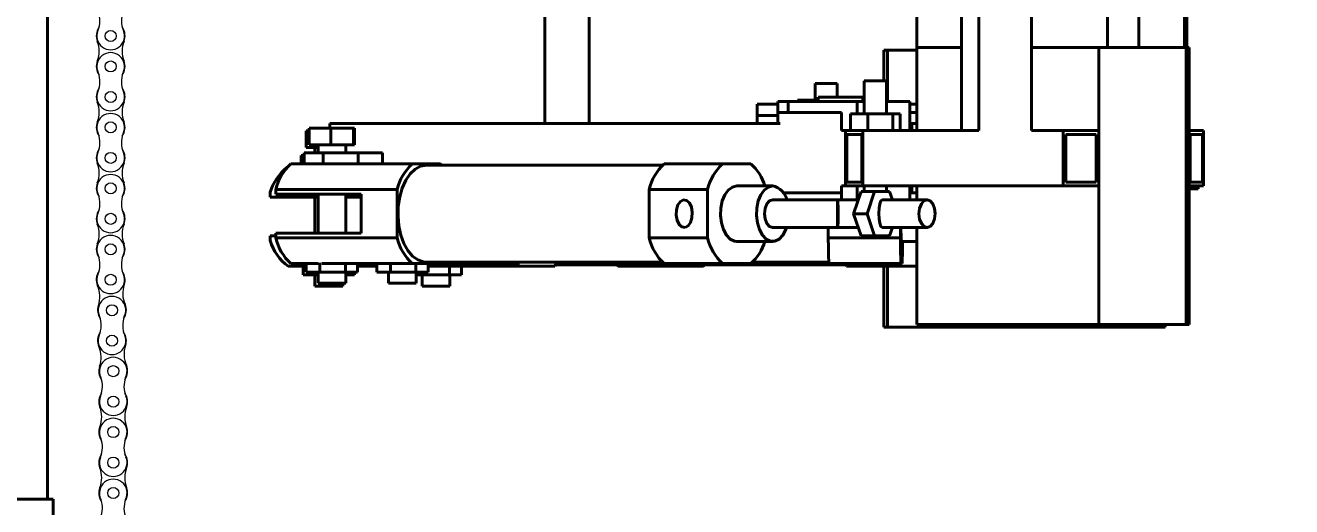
# Model space of a CAD drawing. Header units: millimetres. Extents: x -535 to 3636, y 24 to 870.
# Drawn here: x 264.8 to 471.7, y 478.8 to 557.5 of the extents above; entities that cross this region are included whole.
import ezdxf

# ---------------------------------------------------------------- set-up
doc = ezdxf.new("R2010")
doc.units = ezdxf.units.MM
doc.header["$PDMODE"] = 1
doc.header["$PDSIZE"] = -1
doc.styles.get("Standard").update_dxf_attribs({"font": 'times_0.ttf'})
doc.dimstyles.new('ISO-25', dxfattribs={"dimtxt": 2.5, "dimasz": 2.5, "dimexe": 1.25, "dimexo": 0.625, "dimtad": 1, "dimtxsty": 'Standard', "dimcen": 2.5, "dimadec": 0, "dimazin": 0, "dimtfac": 1, "dimtmove": 0, "dimatfit": 3, "dimfxl": 1, "dimarcsym": 0})

# ---------------------------------------------------------------- blocks, each defined once
blk = doc.blocks.new('*D79')
at = {"color": 0, "lineweight": -2}
for p, q in [((353.29, 710.44), (554.37, 710.44)), ((553.37, 707.14), (553.37, 439.32)), ((553.37, 164.91), (553.37, 432.72)), ((332.65, 161.6), (554.37, 161.6))]:
    blk.add_line(p, q, dxfattribs=at)
at = {"color": 0, "lineweight": 15}
for points in [[(552.82, 707.14), (553.92, 707.14), (553.37, 710.44)], [(552.82, 164.91), (553.92, 164.91), (553.37, 161.6)]]:
    blk.add_solid(points, dxfattribs=at)
at = {"layer": 'Defpoints', "color": 0, "lineweight": 15}
for p in [(352.29, 710.44), (331.65, 161.6), (553.37, 161.6)]:
    blk.add_point(p, dxfattribs=at)
at = {"color": 0, "lineweight": 15, "insert": (553.37, 436.02), "char_height": 3.5, "attachment_point": 5}
blk.add_mtext('640', dxfattribs=at)

msp = doc.modelspace()

# ---------------------------------------------------------------- linework, layer by layer
at = {"color": 7, "linetype": 'Continuous', "lineweight": 40}
for p, q in [((417.7512, 540.2795), (417.7512, 667.1615)), ((420.5667, 540.2795), (420.5667, 667.1615)), ((429.1813, 540.2795), (429.1813, 667.1615)), ((441.5552, 653.567), (441.5552, 553.874)), ((446.7037, 653.567), (446.7037, 553.874)), ((454.1623, 653.567), (454.1623, 553.874)), ((410.4376, 599.4754), (410.4376, 553.874)), ((268.3923, 479.9657), (268.3923, 586.7274)), ((454.5477, 553.874), (454.5477, 572.2864)), ((349.6481, 567.4685), (349.6481, 541.4124)), ((356.8985, 541.4124), (356.8985, 567.4685)), ((405.6309, 553.4208), (405.0135, 553.4208)), ((405.0135, 548.4362), (405.0135, 553.4208)), ((405.6309, 545.0376), (405.6309, 553.4208)), ((405.6309, 553.4208), (410.4376, 553.4208)), ((410.4309, 540.2795), (410.4309, 553.874)), ((410.4309, 553.874), (417.7512, 553.874)), ((429.1813, 553.874), (440.1491, 553.874)), ((440.1491, 508.559), (440.1491, 553.874)), ((440.1491, 553.874), (454.4192, 553.874)), ((454.4192, 508.559), (454.4192, 553.874)), ((454.9413, 553.874), (454.4192, 553.874)), ((454.9413, 508.559), (454.9413, 553.874)), ((401.8402, 548.4362), (401.8402, 542.9984)), ((401.8402, 548.4362), (402.592, 548.4362)), ((402.592, 548.4362), (405.4654, 548.4362)), ((405.4654, 542.9984), (405.4654, 548.4362)), ((393.7928, 547.983), (393.7928, 545.2641)), ((393.7928, 547.983), (396.8699, 547.983)), ((396.8699, 547.983), (397.418, 547.983)), ((397.418, 545.7173), (397.418, 547.983)), ((384.3191, 544.5844), (384.3191, 542.7718)), ((384.3191, 544.5844), (387.724, 544.5844)), ((387.724, 545.0376), (387.724, 543.225)), ((387.724, 545.0376), (389.383, 545.0376)), ((389.383, 545.0376), (389.383, 543.225)), ((389.383, 545.0376), (400.6901, 545.0376)), ((390.9285, 545.2641), (390.9285, 545.0376)), ((394.3334, 545.2641), (390.9285, 545.2641)), ((394.3334, 545.7173), (394.3334, 545.0376)), ((401.5838, 545.7173), (394.3334, 545.7173)), ((400.6901, 545.0376), (400.6901, 542.9984)), ((400.6901, 545.0376), (401.8402, 545.0376)), ((401.5838, 545.0376), (401.5838, 545.7173)), ((405.4654, 545.0376), (409.3047, 545.0376)), ((409.3047, 545.0376), (409.3047, 540.2795)), ((409.3047, 544.5844), (410.4309, 544.5844)), ((384.3191, 542.7718), (384.3191, 541.4124)), ((387.724, 542.7718), (384.3191, 542.7718)), ((387.724, 543.225), (387.724, 541.4124)), ((389.383, 543.225), (387.724, 543.225)), ((398.1297, 543.225), (389.383, 543.225)), ((398.1297, 540.2795), (398.1297, 543.225)), ((399.5762, 542.9984), (399.5762, 540.2795)), ((399.5762, 542.9984), (402.4382, 542.9984)), ((402.4382, 542.9984), (402.4382, 540.2795)), ((402.4382, 542.9984), (406.5147, 542.9984)), ((406.5147, 542.9984), (406.5147, 540.2795)), ((406.5147, 542.9984), (407.7293, 542.9984)), ((407.7293, 542.9984), (407.7293, 540.2795)), ((410.4309, 543.225), (409.3047, 543.225)), ((310.6452, 540.2235), (310.6452, 537.5046)), ((310.6452, 540.2235), (311.1423, 540.2235)), ((311.1423, 540.6767), (311.1423, 537.9578)), ((311.1423, 540.6767), (314.6682, 540.6767)), ((314.5222, 540.6767), (314.5222, 541.4124)), ((388.0763, 541.4124), (314.5222, 541.4124)), ((314.6682, 540.6767), (314.6682, 537.9578)), ((314.6682, 540.6767), (318.3852, 540.6767)), ((318.3852, 540.6767), (318.3852, 537.9578)), ((318.3852, 540.6767), (318.5761, 540.6767)), ((318.5761, 540.6767), (318.5761, 537.9578)), ((398.1297, 540.2795), (398.7992, 540.2795)), ((398.7992, 531.2165), (398.7992, 540.2795)), ((398.7992, 540.2795), (399.5762, 540.2795)), ((399.5762, 540.2795), (400.457, 540.2795)), ((400.457, 540.2795), (401.6147, 540.2795)), ((401.6147, 540.2795), (401.6147, 531.2165)), ((420.5667, 540.2795), (401.6147, 540.2795)), ((409.3047, 541.4124), (410.4309, 541.4124)), ((409.6025, 540.2795), (409.6025, 541.4124)), ((409.6126, 540.2795), (409.6126, 541.4124)), ((434.35, 540.2795), (429.1813, 540.2795)), ((434.35, 540.2795), (434.35, 531.2165)), ((440.1491, 540.2795), (434.35, 540.2795)), ((440.1491, 531.2165), (440.1491, 540.2795)), ((454.9413, 531.2165), (454.9413, 540.2795)), ((454.9413, 540.2795), (457.2514, 540.2795)), ((457.2514, 540.2795), (457.2514, 531.2165)), ((311.1423, 537.9578), (314.6682, 537.9578)), ((312.5935, 537.9578), (312.5935, 536.6543)), ((314.6682, 537.9578), (318.3852, 537.9578)), ((317.125, 536.6543), (317.125, 537.9578)), ((318.3852, 537.9578), (318.5761, 537.9578)), ((398.9963, 539.6451), (401.4176, 539.6451)), ((398.9963, 531.8509), (398.9963, 539.6451)), ((401.4176, 539.6451), (401.4176, 531.8509)), ((434.756, 531.8509), (434.756, 539.6451)), ((434.756, 539.6451), (439.7432, 539.6451)), ((439.7432, 539.6451), (439.7432, 531.8509)), ((457.0897, 539.6451), (455.103, 539.6451)), ((455.103, 539.6451), (455.103, 531.8509)), ((457.0897, 531.8509), (457.0897, 539.6451)), ((309.8306, 536.2011), (309.8306, 534.8417)), ((310.3277, 536.2011), (309.8306, 536.2011)), ((310.3277, 536.6543), (310.3277, 534.8417)), ((313.4194, 536.6543), (310.3277, 536.6543)), ((310.6452, 537.5046), (312.5935, 537.5046)), ((312.0964, 537.5046), (312.0964, 536.6543)), ((313.4194, 534.8417), (313.4194, 536.6543)), ((319.1559, 536.6543), (313.4194, 536.6543)), ((319.1559, 534.8417), (319.1559, 536.6543)), ((323.1155, 536.6543), (319.1559, 536.6543)), ((323.1155, 536.6543), (323.1155, 534.8417)), ((310.7473, 534.8417), (308.138, 534.8417)), ((310.7473, 534.8417), (313.4194, 534.8417)), ((313.4194, 534.8417), (314.3476, 534.8417)), ((327.9807, 534.8417), (314.3476, 534.8417)), ((332.6042, 534.8417), (327.9807, 534.8417)), ((368.8802, 534.6151), (330.2925, 534.6151)), ((332.86, 534.6151), (332.6042, 534.8417)), ((378.6899, 534.8417), (369.136, 534.8417)), ((383.3134, 534.8417), (378.6899, 534.8417)), ((401.4176, 531.8509), (398.9963, 531.8509)), ((439.7432, 531.8509), (434.756, 531.8509)), ((455.103, 531.8509), (457.0897, 531.8509)), ((304.7759, 530.1823), (304.7759, 529.4039)), ((325.5192, 530.6355), (305.6765, 530.6355)), ((305.6765, 529.8571), (305.6765, 530.6355)), ((319.6399, 529.8571), (305.6765, 529.8571)), ((312.5935, 529.8571), (312.5935, 523.513)), ((317.125, 523.513), (317.125, 529.8571)), ((319.6399, 523.513), (319.6399, 529.8571)), ((325.5192, 522.7345), (325.5192, 530.6355)), ((376.2284, 530.6355), (366.6745, 530.6355)), ((366.6745, 522.7345), (366.6745, 530.6355)), ((376.2284, 522.7345), (376.2284, 530.6355)), ((386.881, 531.2165), (381.0016, 531.2165)), ((398.1297, 530.0836), (388.635, 530.0836)), ((398.1297, 528.9507), (398.1297, 531.2165)), ((398.1297, 531.2165), (398.7992, 531.2165)), ((401.6147, 531.2165), (398.7992, 531.2165)), ((401.3256, 530.3102), (400.1008, 526.685)), ((400.6901, 528.9507), (400.6901, 531.2165)), ((403.5303, 530.3102), (401.3256, 530.3102)), ((434.35, 531.2165), (401.6147, 531.2165)), ((401.8402, 531.2165), (401.8402, 530.3102)), ((403.5303, 530.3102), (402.3055, 526.685)), ((404.0535, 530.3102), (403.5303, 530.3102)), ((404.0535, 530.3102), (405.4654, 530.3102)), ((405.4654, 530.3102), (405.4654, 531.2165)), ((405.9799, 530.3102), (405.4654, 530.3102)), ((406.4392, 528.9507), (405.9799, 530.3102)), ((409.3047, 528.9507), (409.3047, 531.2165)), ((410.4309, 530.0836), (409.3047, 530.0836)), ((409.6126, 530.0836), (409.6126, 531.2165)), ((410.4309, 528.9507), (410.4309, 531.2165)), ((440.1491, 531.2165), (434.35, 531.2165)), ((454.9413, 531.2165), (457.2514, 531.2165)), ((456.416, 530.7633), (454.9413, 530.7633)), ((456.416, 531.2165), (456.416, 530.7633)), ((312.5935, 529.4039), (304.7759, 529.4039)), ((312.0964, 529.4039), (312.0964, 523.513)), ((317.125, 529.6305), (319.6399, 529.6305)), ((319.6399, 529.4039), (317.125, 529.4039)), ((400.8663, 528.9507), (386.881, 528.9507)), ((412.1043, 528.9507), (404.7551, 528.9507)), ((402.3055, 526.685), (400.1008, 526.685)), ((400.1008, 526.685), (401.3256, 523.0598)), ((402.3055, 526.685), (403.5303, 523.0598)), ((305.6765, 522.7345), (305.6765, 523.513)), ((305.6765, 523.513), (319.6399, 523.513)), ((386.881, 524.4192), (400.8663, 524.4192)), ((395.9576, 522.7345), (395.9576, 524.4192)), ((404.7551, 524.4192), (412.1043, 524.4192)), ((405.9799, 523.0598), (406.4392, 524.4192)), ((407.7364, 522.7345), (407.7364, 524.4192)), ((410.4309, 508.559), (410.4309, 524.4192)), ((304.7759, 523.0598), (304.7759, 522.2814)), ((305.6765, 523.0598), (304.7759, 523.0598)), ((325.5192, 522.7345), (305.6765, 522.7345)), ((376.2284, 522.7345), (366.6745, 522.7345)), ((381.0016, 522.1535), (386.881, 522.1535)), ((407.7364, 522.7345), (395.9576, 522.7345)), ((403.5303, 523.0598), (401.3256, 523.0598)), ((403.5303, 523.0598), (405.9799, 523.0598)), ((407.9236, 522.1535), (410.4309, 522.1535)), ((310.6757, 518.0751), (307.7102, 518.0751)), ((312.6163, 518.5283), (308.138, 518.5283)), ((310.1786, 518.0751), (310.1786, 516.6597)), ((310.6757, 518.5283), (310.6757, 517.1129)), ((312.8922, 518.6267), (312.8922, 517.1129)), ((327.9807, 518.5283), (313.2134, 518.5283)), ((317.0757, 518.5283), (317.0757, 517.1129)), ((319.0428, 518.5283), (319.0428, 517.1129)), ((322.1946, 518.0751), (319.0428, 518.0751)), ((322.1946, 518.5283), (322.1946, 517.1129)), ((324.4111, 518.5283), (324.4111, 517.1129)), ((332.6042, 518.5283), (327.9807, 518.5283)), ((328.5946, 518.5283), (328.5946, 517.1129)), ((330.2925, 518.7549), (368.8802, 518.7549)), ((330.5617, 518.5283), (330.5617, 517.1129)), ((334.0166, 518.0751), (330.5617, 518.0751)), ((332.6042, 518.5283), (332.86, 518.7549)), ((345.3147, 518.5283), (332.6042, 518.5283)), ((334.0681, 518.0799), (334.0681, 516.6597)), ((351.2842, 518.0751), (334.0743, 518.0751)), ((336.0352, 518.0751), (336.0352, 516.6597)), ((345.3047, 518.7549), (345.3147, 518.5283)), ((345.4961, 518.5283), (345.3147, 518.5283)), ((345.4961, 518.5283), (345.5061, 518.7549)), ((351.3831, 518.3017), (399.8279, 518.3017)), ((361.6056, 518.0751), (361.3007, 518.3017)), ((367.1174, 518.0751), (361.6056, 518.0751)), ((367.4223, 518.3017), (367.1174, 518.0751)), ((375.5589, 518.0751), (367.1174, 518.0751)), ((378.6899, 518.5283), (369.136, 518.5283)), ((375.8638, 518.3017), (375.5589, 518.0751)), ((383.3134, 518.5283), (378.6899, 518.5283)), ((383.5692, 518.7549), (396.0441, 518.7549)), ((407.833, 518.5283), (396.0542, 518.5283)), ((398.9342, 518.0751), (398.8353, 518.3017)), ((400.7215, 518.0751), (398.9342, 518.0751)), ((410.4309, 518.0751), (400.7215, 518.0751)), ((405.0135, 508.1058), (405.0135, 518.0751)), ((405.6309, 508.1058), (405.6309, 518.0751)), ((408.0143, 518.5283), (407.833, 518.5283)), ((312.395, 516.6597), (310.1786, 516.6597)), ((312.8922, 517.1129), (310.6757, 517.1129)), ((312.0964, 516.6597), (312.0964, 514.8471)), ((312.395, 517.1129), (312.395, 516.6597)), ((312.5935, 516.6597), (312.395, 516.6597)), ((312.5935, 517.1129), (312.5935, 515.3003)), ((317.125, 515.3003), (312.5935, 515.3003)), ((317.0757, 517.1129), (312.8922, 517.1129)), ((316.6279, 514.8471), (316.6279, 515.3003)), ((319.0428, 517.1129), (317.0757, 517.1129)), ((317.125, 515.3003), (317.125, 517.1129)), ((318.5457, 516.6597), (317.125, 516.6597)), ((318.5457, 517.1129), (318.5457, 516.6597)), ((324.4111, 517.1129), (322.1946, 517.1129)), ((324.1124, 517.1129), (324.1124, 515.3003)), ((326.3781, 515.3003), (324.1124, 515.3003)), ((328.5946, 517.1129), (324.4111, 517.1129)), ((328.6439, 515.3003), (326.3781, 515.3003)), ((330.5617, 517.1129), (328.5946, 517.1129)), ((328.6439, 515.3003), (328.6439, 517.1129)), ((329.8846, 516.6597), (328.6439, 516.6597)), ((329.5859, 516.6597), (329.5859, 514.8471)), ((329.8846, 517.1129), (329.8846, 516.6597)), ((334.0681, 516.6597), (329.8846, 516.6597)), ((336.0352, 516.6597), (334.0681, 516.6597)), ((334.1174, 514.8471), (334.1174, 516.6597)), ((316.6279, 514.8471), (312.0964, 514.8471)), ((331.8516, 514.8471), (329.5859, 514.8471)), ((334.1174, 514.8471), (331.8516, 514.8471)), ((405.6309, 508.1058), (405.0135, 508.1058)), ((405.6309, 508.1058), (420.7932, 508.1058)), ((410.4309, 508.559), (440.1491, 508.559)), ((420.7932, 508.1058), (420.7932, 508.559)), ((420.7932, 508.1058), (451.0187, 508.1058)), ((440.1491, 508.559), (454.4192, 508.559)), ((451.0187, 508.1058), (451.0187, 508.559)), ((454.9413, 508.559), (454.4192, 508.559)), ((269.2986, 479.9657), (258.423, 479.9657)), ((269.2986, 470.9027), (269.2986, 479.9657))]:
    msp.add_line(p, q, dxfattribs=at)
at = {"color": 7, "linetype": 'Continuous', "lineweight": 40, "flags": 128}
for points in [[(330.2925, 534.6151), (329.3583, 534.4528), (328.4624, 533.9725), (327.6414, 533.1938), (326.929, 532.1486), (326.3542, 530.8798), (325.9407, 529.4392), (325.7053, 527.8858), (325.6578, 526.2834), (325.8, 524.6973), (326.1261, 523.1926), (326.6228, 521.8309), (327.2697, 520.6679), (328.0404, 519.7513), (328.9032, 519.1186), (329.823, 518.7955), (330.2925, 518.7549)], [(381.0016, 531.2165), (380.2862, 531.0485), (379.6238, 530.5568), (379.0636, 529.778), (378.6472, 528.7698), (378.4053, 527.607), (378.356, 526.3758), (378.503, 525.1675), (378.8352, 524.0718), (379.3281, 523.1699), (379.9452, 522.5287), (380.6406, 522.1957), (381.0016, 522.1535)], [(386.881, 531.2165), (386.1655, 531.0485), (385.5031, 530.5568), (384.9429, 529.778), (384.5265, 528.7698), (384.2847, 527.607), (384.2354, 526.3758), (384.3823, 525.1675), (384.7145, 524.0718), (385.2075, 523.1699), (385.8245, 522.5287), (386.5199, 522.1957), (387.242, 522.1957), (387.9374, 522.5287), (388.5545, 523.1699), (389.0474, 524.0718), (389.1775, 524.4192)], [(372.55, 524.4304), (372.0351, 524.5162), (371.5786, 524.9323), (371.2501, 525.6152), (371.0994, 526.4609), (371.1497, 527.3408), (371.3932, 528.1208), (371.7928, 528.6823), (372.2877, 528.9396), (372.8026, 528.8538), (373.2591, 528.4377), (373.5876, 527.7548), (373.7382, 526.9091), (373.688, 526.0292), (373.4445, 525.2492), (373.0449, 524.6877), (372.55, 524.4304)], [(386.881, 528.9507), (386.3736, 528.7783), (385.9434, 528.2871), (385.656, 527.5521), (385.5551, 526.685), (385.656, 525.8179), (385.9434, 525.0829), (386.3736, 524.5917), (386.881, 524.4192), (386.881, 524.4192)], [(397.5147, 524.4304), (397.4945, 524.5162), (397.4766, 524.9323), (397.4637, 525.6152), (397.4578, 526.4609), (397.4598, 527.3408), (397.4693, 528.1208), (397.485, 528.6823), (397.5044, 528.9396), (397.5246, 528.8538), (397.5425, 528.4377), (397.5554, 527.7548), (397.5613, 526.9091), (397.5593, 526.0292), (397.5498, 525.2492), (397.5341, 524.6877), (397.5147, 524.4304)], [(404.7551, 528.9507), (404.5584, 528.7917), (404.3905, 528.312), (404.2768, 527.5846), (404.2347, 526.7203)], [(412.6154, 524.5944), (412.1083, 524.4193), (411.6006, 524.5891), (411.1696, 525.078), (410.8809, 525.8115), (410.7784, 526.6781), (410.8778, 527.5457), (411.1639, 528.2822), (411.5931, 528.7756), (412.1002, 528.9507), (412.6079, 528.7809), (413.039, 528.292), (413.3277, 527.5585), (413.4302, 526.6919), (413.3308, 525.8243), (413.0447, 525.0878), (412.6154, 524.5944)], [(404.2347, 526.7203), (404.2707, 525.8507), (404.3792, 525.1081), (404.5438, 524.6056), (404.7551, 524.4192)], [(351.5492, 518.7549), (351.4352, 518.4335), (351.2842, 518.0751)], [(400.2536, 518.5283), (400.189, 518.4641), (399.8279, 518.3017)], [(400.9078, 518.5283), (400.8724, 518.4335), (400.7215, 518.0751)]]:
    msp.add_lwpolyline(points, dxfattribs=at)
at = {"color": 7, "linetype": 'Continuous', "lineweight": 20}
for centre in [(278.7134, 555.7518), (278.7134, 550.7671), (278.7134, 545.7825), (278.7134, 540.7978), (278.7134, 535.8132), (278.7134, 530.8285), (278.7134, 525.8439), (278.7134, 520.8592), (278.7134, 515.8746), (278.9224, 510.8943), (278.9224, 505.9097), (279.1314, 500.9294), (279.1314, 495.9447), (279.1314, 490.9601), (279.1314, 485.9754), (279.1314, 480.9908)]:
    msp.add_circle(centre, 0.9063, dxfattribs=at)
for centre, radius, start, end in [((272.8189, 558.2562), 4.1388, 336.98112, 20.524828), ((284.608, 558.2562), 4.1388, 159.475172, 203.01888), ((278.7134, 555.7518), 2.3564, 144.250601, 201.971766), ((278.7134, 555.7518), 2.2657, 156.98112, 23.01888), ((278.7134, 555.7518), 2.3564, 338.028234, 35.749399), ((272.5359, 553.2595), 4.3049, 338.028234, 21.971766), ((284.8909, 553.2595), 4.3049, 158.028234, 201.971766), ((278.7134, 550.7671), 2.2657, 332.984782, 207.015218), ((278.7134, 550.7671), 2.3564, 158.028234, 216.198881), ((278.7134, 550.7671), 2.3564, 323.801119, 21.971766), ((272.8189, 548.2869), 4.1388, 336.98112, 20.524828), ((284.608, 548.2869), 4.1388, 159.475172, 203.01888), ((278.7134, 545.7825), 2.3564, 144.250601, 201.971766), ((278.7134, 545.7825), 2.2657, 156.98112, 23.01888), ((278.7134, 545.7825), 2.3564, 338.028234, 35.749399), ((272.5359, 543.2902), 4.3049, 338.028234, 21.971766), ((284.8909, 543.2902), 4.3049, 158.028234, 201.971766), ((278.7134, 540.7978), 2.2658, 332.984782, 207.015218), ((278.7134, 540.7978), 2.3564, 158.028234, 216.198881), ((278.7134, 540.7978), 2.3564, 323.801119, 21.971766), ((272.8189, 538.3176), 4.1388, 336.98112, 20.524828), ((284.608, 538.3176), 4.1388, 159.475172, 203.01888), ((278.7134, 535.8132), 2.3564, 144.250601, 201.971766), ((278.7134, 535.8132), 2.2657, 156.98112, 23.01888), ((278.7134, 535.8132), 2.3564, 338.028234, 35.749399), ((272.5359, 533.3209), 4.3049, 338.028234, 21.971766), ((284.8909, 533.3209), 4.3049, 158.028234, 201.971766), ((278.7134, 530.8285), 2.2657, 332.984782, 207.015218), ((278.7134, 530.8285), 2.3564, 158.028234, 216.198881), ((272.8189, 528.3483), 4.1388, 336.98112, 20.524828), ((284.608, 528.3483), 4.1388, 159.475172, 203.01888), ((278.7134, 530.8285), 2.3564, 323.801119, 21.971766), ((278.7134, 525.8439), 2.3564, 144.250601, 201.971766), ((278.7134, 525.8439), 2.2657, 156.98112, 23.01888), ((278.7134, 525.8439), 2.3564, 338.028234, 35.749399), ((272.5359, 523.3516), 4.3049, 338.028234, 21.971766), ((284.8909, 523.3516), 4.3049, 158.028234, 201.971766), ((278.7134, 520.8592), 2.3564, 158.028234, 216.198881), ((278.7134, 520.8592), 2.2658, 332.984782, 207.015218), ((278.7134, 520.8592), 2.3564, 323.801119, 21.971766), ((272.8189, 518.379), 4.1388, 336.98112, 20.524828), ((284.608, 518.379), 4.1388, 159.475172, 203.01888), ((278.7134, 515.8746), 2.3564, 144.250601, 204.374685), ((278.7134, 515.8746), 2.2657, 156.98112, 23.01888), ((278.7134, 515.8746), 2.3564, 340.431153, 35.749399), ((272.6459, 513.1254), 4.3049, 340.431153, 24.374685), ((278.9224, 510.8943), 2.2657, 332.984782, 207.015218), ((284.99, 513.6434), 4.3049, 160.431153, 204.374685), ((278.9224, 510.8943), 2.3564, 160.431153, 216.198881), ((278.9224, 510.8943), 2.3564, 323.801119, 24.374685), ((273.0279, 508.414), 4.1388, 336.98112, 20.524828), ((284.817, 508.414), 4.1388, 159.475172, 203.01888), ((278.9224, 505.9097), 2.3564, 144.250601, 204.374685), ((278.9224, 505.9097), 2.3564, 340.431153, 35.749399), ((278.9224, 505.9097), 2.2657, 156.98112, 23.01888), ((272.8549, 503.1605), 4.3049, 340.431153, 24.374685), ((285.199, 503.6785), 4.3049, 160.431153, 204.374685), ((279.1314, 500.9294), 2.2658, 332.984782, 207.015218), ((279.1314, 500.9294), 2.3564, 160.431153, 216.198881), ((279.1314, 500.9294), 2.3564, 323.801119, 24.374685), ((273.2369, 498.4491), 4.1388, 336.98112, 20.524828), ((285.026, 498.4491), 4.1388, 159.475172, 203.01888), ((279.1314, 495.9447), 2.3564, 144.250601, 201.971766), ((279.1314, 495.9447), 2.2657, 156.98112, 23.01888), ((279.1314, 495.9447), 2.3564, 338.028234, 35.749399), ((272.9539, 493.4524), 4.3049, 338.028234, 21.971766), ((285.3089, 493.4524), 4.3049, 158.028234, 201.971766), ((279.1314, 490.9601), 2.2658, 332.984782, 207.015218), ((279.1314, 490.9601), 2.3564, 158.028234, 216.198881), ((279.1314, 490.9601), 2.3564, 323.801119, 21.971766), ((273.2369, 488.4798), 4.1388, 336.98112, 20.524828), ((285.026, 488.4798), 4.1388, 159.475172, 203.01888), ((279.1314, 485.9754), 2.3564, 144.250601, 201.971766), ((279.1314, 485.9754), 2.2657, 156.98112, 23.01888), ((279.1314, 485.9754), 2.3564, 338.028234, 35.749399), ((272.9539, 483.4831), 4.3049, 338.028234, 21.971766), ((285.3089, 483.4831), 4.3049, 158.028234, 201.971766), ((279.1314, 480.9908), 2.2657, 332.984782, 207.015218), ((279.1314, 480.9908), 2.3564, 158.028234, 216.198881), ((279.1314, 480.9908), 2.3564, 323.801119, 21.971766), ((273.2369, 478.5105), 4.1388, 336.98112, 20.524828), ((285.026, 478.5105), 4.1388, 159.475172, 203.01888)]:
    msp.add_arc(centre, radius, start, end, dxfattribs=at)
at = {"color": 7, "linetype": 'Continuous', "lineweight": 40}
for centre, radius, start, end in [((312.7695, 527.7479), 8.3561, 128.6574, 163.061834), ((313.8506, 528.6754), 8.4058, 132.812927, 166.515614), ((333.6935, 528.6753), 8.406, 132.813137, 166.515131), ((374.8489, 528.6752), 8.4061, 132.813575, 166.514966), ((384.4028, 528.6752), 8.4061, 132.813575, 166.514966), ((377.8123, 528.8496), 8.1344, 16.916646, 47.446082), ((386.3746, 528.4066), 2.8552, 10.987255, 79.784764), ((426.3783, 524.0218), 18.549, 178.77241, 185.780933), ((312.6935, 524.6782), 8.2724, 196.8418, 232.958075), ((313.8509, 524.6947), 8.4061, 193.484751, 227.186387), ((333.6937, 524.6948), 8.4062, 193.485235, 227.186177), ((374.8491, 524.6949), 8.4064, 193.485399, 227.185739), ((384.403, 524.6949), 8.4064, 193.485399, 227.185739), ((377.812, 524.5206), 8.1347, 312.554635, 343.083022), ((528.0244, 523.6612), 132.0701, 180.402033, 182.227379), ((539.7303, 523.6596), 131.9971, 180.401528, 182.227884), ((284.1243, 523.3991), 123.9857, 357.748523, 359.424358)]:
    msp.add_arc(centre, radius, start, end, dxfattribs=at)

# ---------------------------------------------------------------- dimensions: what is measured, and where the dimension line sits
at = {"color": 1, "lineweight": 15}
dim = msp.add_linear_dim(base=(553.366, 161.6031), p1=(352.2902, 710.4373), p2=(331.6506, 161.6031), angle=90, text='640', dimstyle='ISO-25', override={"dimtxt": 3.5, "dimasz": 3.302, "dimexe": 1, "dimexo": 1, "dimgap": 1.524, "dimtih": 1, "dimtoh": 1, "dimlfac": 5, "dimzin": 0, "dimadec": 2, "dimtzin": 0}, dxfattribs=at)
dim.commit()
dim.dimension.update_dxf_attribs({"geometry": '*D79', "text_midpoint": (553.366, 436.0202), "dimtype": 160})

doc.saveas('drawing.dxf')
